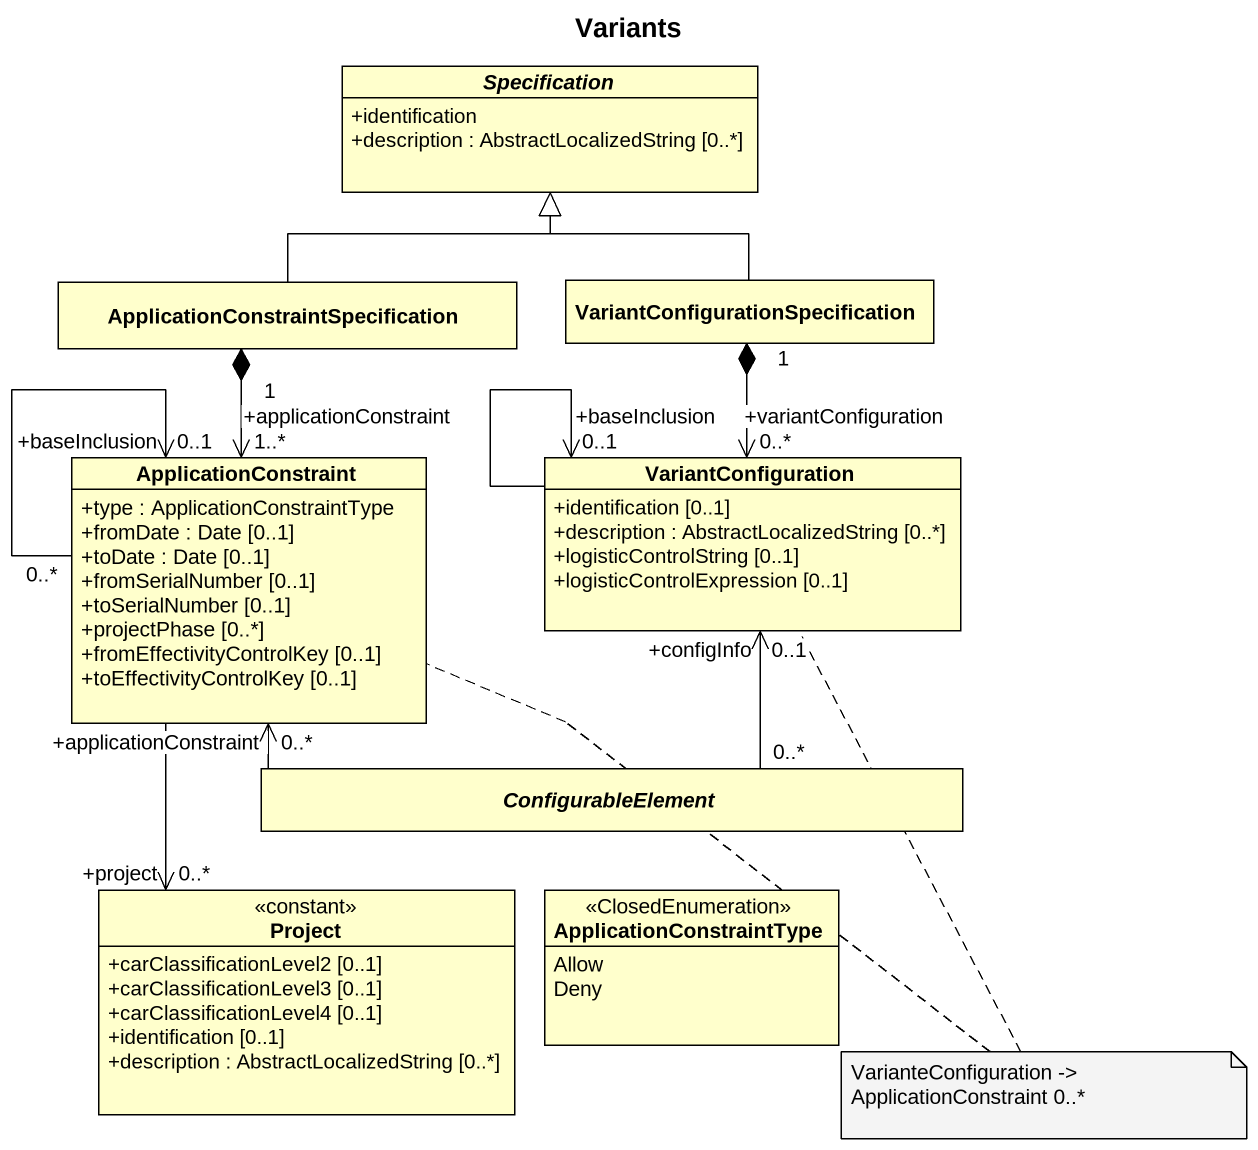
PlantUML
@startuml
title Variants
hide circle
hide empty members
skinparam classAttributeIconSize 0
abstract class Specification {
  +identification
  +description : AbstractLocalizedString [0..*]
}
class "ApplicationConstraintSpecification" as ApplicationConstraintSpecifi
class "VariantConfigurationSpecification" as VariantConfigurationSpecific
class ApplicationConstraint {
  +type : ApplicationConstraintType
  +fromDate : Date [0..1]
  +toDate : Date [0..1]
  +fromSerialNumber [0..1]
  +toSerialNumber [0..1]
  +projectPhase [0..*]
  +fromEffectivityControlKey [0..1]
  +toEffectivityControlKey [0..1]
}
class VariantConfiguration {
  +identification [0..1]
  +description : AbstractLocalizedString [0..*]
  +logisticControlString [0..1]
  +logisticControlExpression [0..1]
}
abstract class ConfigurableElement
class Project <<constant>> {
  +carClassificationLevel2 [0..1]
  +carClassificationLevel3 [0..1]
  +carClassificationLevel4 [0..1]
  +identification [0..1]
  +description : AbstractLocalizedString [0..*]
}
enum ApplicationConstraintType <<ClosedEnumeration>> {
  Allow
  Deny
}
ApplicationConstraintSpecifi -up-|> Specification
ApplicationConstraintSpecifi "1" *--> "+applicationConstraint\n1..*" ApplicationConstraint
VariantConfigurationSpecific -up-|> Specification
VariantConfigurationSpecific "1" *--> "+variantConfiguration\n0..*" VariantConfiguration
ApplicationConstraint "0..*" --> "+baseInclusion\n0..1" ApplicationConstraint
VariantConfiguration --> "0..1\n+baseInclusion" VariantConfiguration
ConfigurableElement -left-> "+applicationConstraint\n0..*" ApplicationConstraint
ConfigurableElement "0..*" -up-> "+configInfo\n0..1" VariantConfiguration
Project "+project\n0..*" <-up- ApplicationConstraint
note as N1
  VarianteConfiguration -> ApplicationConstraint 0..*
end note
N1 .. ApplicationConstraint
N1 .. VariantConfiguration
@enduml
